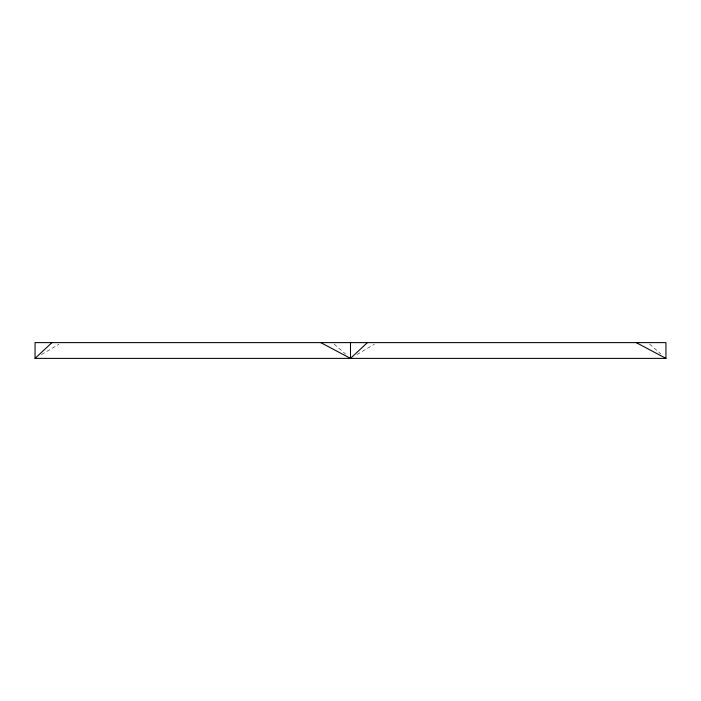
<?xml version="1.0" encoding="UTF-8"?>
<svg xmlns="http://www.w3.org/2000/svg" width="701" height="701" viewBox="0 0 701 701"><rect width="100%" height="100%" fill="white"/><g stroke="black" fill="none" stroke-linecap="round" stroke-linejoin="round"><path stroke-width="0.53" stroke-dasharray="3.5 2.63" d="M41.482 354.583L58.945 344.244M356.932 354.583L374.395 344.244M649.529 344.051L661.025 354.084M334.079 344.051L345.575 354.084"/><path stroke-width="1.05" d="M35.05 358.386L665.95 358.386L665.95 342.614L35.05 342.614L35.05 358.386L51.97 342.614M320.76 342.614L350.5 358.386L367.42 342.614M636.21 342.614L665.95 358.386M350.5 342.614L350.5 358.386"/></g></svg>
